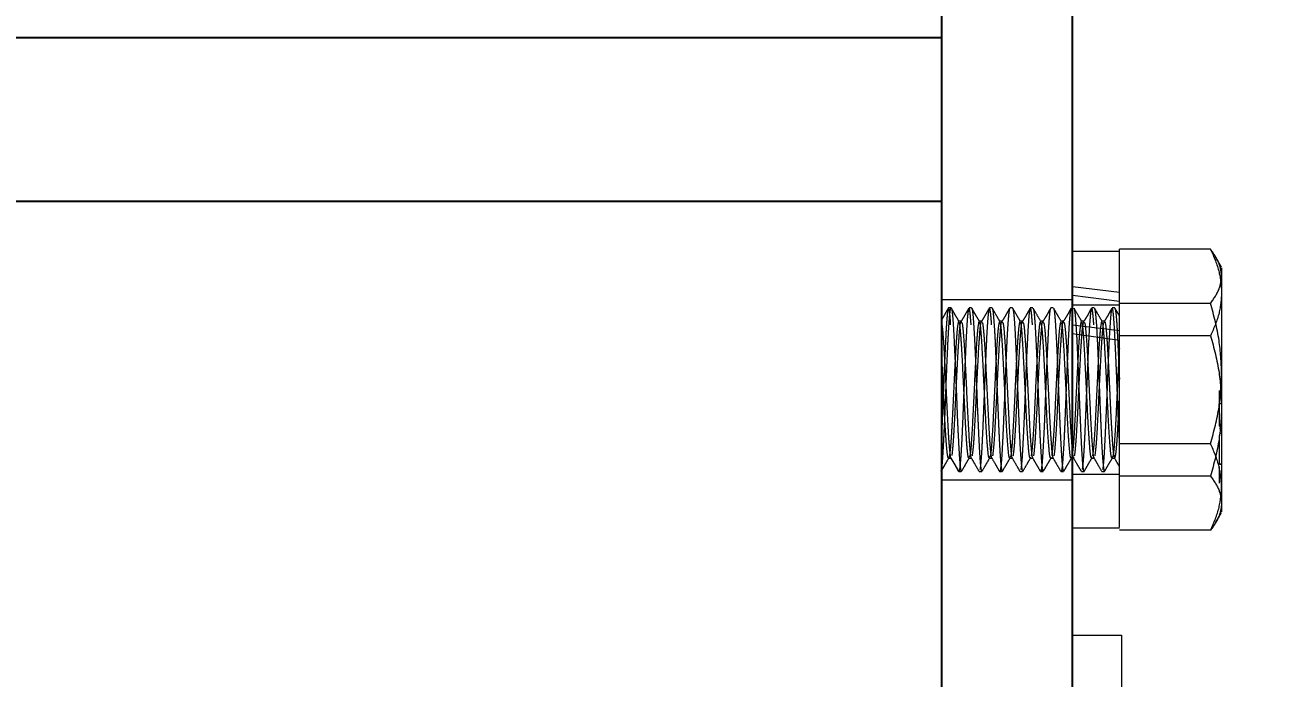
# Model space of a CAD drawing. Header units: millimetres. Extents: x 861 to 27901, y 673 to 17923.
# Drawn here: x 11602.8 to 11723.8, y 5596.5 to 5659.8 of the extents above; entities that cross this region are included whole.
import ezdxf

# ---------------------------------------------------------------- set-up
doc = ezdxf.new("R2010")
doc.units = ezdxf.units.MM
doc.header["$LTSCALE"] = 33.3
doc.linetypes.add('HIDDEN', pattern=[1.905, 1.27, -0.635])
doc.layers.add('CAPA_1', color=7, linetype='Continuous')
doc.styles.add('SLDTEXTSTYLE0', font='TXT', dxfattribs={"width": 0.75})
doc.dimstyles.new('SLDDIMSTYLE0', dxfattribs={"dimtxt": 66.6, "dimasz": 66.6, "dimexe": 0, "dimexo": 0.0625, "dimgap": 16.65, "dimtad": 2, "dimdec": 0, "dimlfac": 1.261261, "dimrnd": 1e-09, "dimzin": 12, "dimdsep": 46, "dimtxsty": 'SLDTEXTSTYLE0', "dimsah": 1, "dimcen": 0.09, "dimadec": 0, "dimazin": 3, "dimtfac": 1, "dimtdec": 0, "dimtofl": 0, "dimtmove": 0, "dimatfit": 3, "dimfxl": 1, "dimfrac": 2, "dimtolj": 1, "dimtzin": 12, "dimarcsym": 0})

# ---------------------------------------------------------------- blocks, each defined once
blk = doc.blocks.new('_D_12')
at = {"layer": 'CAPA_1', "transparency": 16777216}
for p, q in [((10897.43, 5841.2), (14430.99, 5841.2)), ((14397.69, 5841.2), (14397.69, 5357.98)), ((14240.18, 5357.98), (14430.99, 5357.98))]:
    blk.add_line(p, q, dxfattribs=at)
for points in [[(14397.69, 5841.2), (14387.44, 5774.6), (14407.94, 5774.6)], [(14397.69, 5357.98), (14407.94, 5424.58), (14387.44, 5424.58)]]:
    blk.add_solid(points, dxfattribs=at)
at = {"layer": 'CAPA_1', "transparency": 16777216, "insert": (14311.84, 5525.78), "char_height": 66.6, "attachment_point": 1, "rotation": 90, "style": 'SLDTEXTSTYLE0'}
blk.add_mtext('609', dxfattribs=at)
blk = doc.blocks.new('_D_13')
at = {"layer": 'CAPA_1', "transparency": 16777216}
for p, q in [((9823.17, 6912.25), (14695.32, 6912.25)), ((14662.02, 6912.25), (14662.02, 5357.98)), ((14240.18, 5357.98), (14695.32, 5357.98))]:
    blk.add_line(p, q, dxfattribs=at)
for points in [[(14662.02, 6912.25), (14651.77, 6845.65), (14672.27, 6845.65)], [(14662.02, 5357.98), (14672.27, 5424.58), (14651.77, 5424.58)]]:
    blk.add_solid(points, dxfattribs=at)
at = {"layer": 'CAPA_1', "transparency": 16777216, "insert": (14576.17, 6036.69), "char_height": 66.6, "attachment_point": 1, "rotation": 90, "style": 'SLDTEXTSTYLE0'}
blk.add_mtext('1960', dxfattribs=at)

msp = doc.modelspace()

# ---------------------------------------------------------------- linework, layer by layer
at = {"color": 7, "linetype": 'Continuous', "lineweight": 25}
for p, q in [((11691.67, 5817.09), (11691.67, 5396.87)), ((11704.35, 5396.87), (11704.35, 5817.09)), ((11691.67, 5658.52), (11350.74, 5658.52)), ((11691.67, 5642.66), (10478.6, 5642.66))]:
    msp.add_line(p, q, dxfattribs=at)
at = {"color": 1, "linetype": 'HIDDEN', "lineweight": 18}
for p, q in [((11708.91, 5637.82), (11704.35, 5637.82)), ((11708.91, 5637.81), (11704.35, 5637.81)), ((11708.91, 5637.6), (11708.91, 5638.04)), ((11717.75, 5638.04), (11708.91, 5638.04)), ((11718.82, 5636.32), (11718.24, 5637.32)), ((11718.82, 5636.32), (11718.24, 5637.32)), ((11708.91, 5633.84), (11704.35, 5634.39)), ((11704.35, 5633.6), (11708.91, 5633)), ((11704.35, 5633.15), (11691.67, 5633.15)), ((11692.33, 5632.35), (11692.32, 5632.34)), ((11692.33, 5632.34), (11692.32, 5632.33)), ((11692.59, 5632.36), (11692.35, 5632.36)), ((11692.59, 5632.35), (11692.35, 5632.35)), ((11692.59, 5632.35), (11692.6, 5632.36)), ((11692.59, 5632.34), (11692.6, 5632.35)), ((11694.58, 5632.36), (11694.33, 5632.36)), ((11694.58, 5632.35), (11694.33, 5632.35)), ((11696.56, 5632.36), (11696.31, 5632.36)), ((11696.56, 5632.35), (11696.31, 5632.35)), ((11698.54, 5632.36), (11698.29, 5632.36)), ((11698.54, 5632.35), (11698.29, 5632.35)), ((11698.31, 5632.33), (11698.29, 5632.32)), ((11700.52, 5632.36), (11700.27, 5632.36)), ((11700.52, 5632.35), (11700.27, 5632.35)), ((11702.5, 5632.36), (11702.26, 5632.36)), ((11702.5, 5632.35), (11702.26, 5632.35)), ((11702.28, 5632.33), (11702.26, 5632.32)), ((11708.91, 5632.62), (11704.35, 5632.62)), ((11708.91, 5632.61), (11704.35, 5632.61)), ((11706.47, 5632.36), (11706.22, 5632.36)), ((11706.47, 5632.35), (11706.22, 5632.35)), ((11708.45, 5632.36), (11708.2, 5632.36)), ((11708.45, 5632.35), (11708.2, 5632.35)), ((11708.91, 5632.8), (11717.75, 5632.8)), ((11693.58, 5631.07), (11693.34, 5631.07)), ((11693.58, 5631.06), (11693.34, 5631.06)), ((11695.57, 5631.07), (11695.32, 5631.07)), ((11695.57, 5631.06), (11695.32, 5631.06)), ((11697.55, 5631.07), (11697.3, 5631.07)), ((11697.55, 5631.06), (11697.3, 5631.06)), ((11699.53, 5631.07), (11699.28, 5631.07)), ((11699.53, 5631.06), (11699.28, 5631.06)), ((11701.51, 5631.07), (11701.27, 5631.07)), ((11701.51, 5631.06), (11701.27, 5631.06)), ((11703.5, 5631.07), (11703.25, 5631.07)), ((11703.5, 5631.06), (11703.25, 5631.06)), ((11708.91, 5630.12), (11704.35, 5630.67)), ((11704.35, 5629.87), (11708.91, 5629.24)), ((11705.48, 5631.07), (11705.23, 5631.07)), ((11705.48, 5631.06), (11705.23, 5631.06)), ((11707.46, 5631.07), (11707.21, 5631.07)), ((11707.46, 5631.06), (11707.21, 5631.06)), ((11707.43, 5630.95), (11707.46, 5630.99)), ((11707.43, 5630.95), (11707.46, 5630.99)), ((11707.43, 5630.94), (11707.46, 5630.98)), ((11707.43, 5630.94), (11707.46, 5630.98)), ((11707.43, 5630.94), (11707.46, 5630.98)), ((11707.43, 5630.94), (11707.46, 5630.98)), ((11708.91, 5628.95), (11708.91, 5630.1)), ((11717.75, 5629.66), (11708.91, 5629.66)), ((11718.62, 5623.4), (11718.62, 5623.34)), ((11718.82, 5623.07), (11718.62, 5623.07)), ((11718.82, 5623.07), (11718.62, 5623.07)), ((11718.62, 5620.89), (11718.82, 5620.89)), ((11718.62, 5620.88), (11718.82, 5620.88)), ((11718.82, 5620.69), (11718.62, 5620.69)), ((11718.82, 5620.68), (11718.62, 5620.68)), ((11717.75, 5619.19), (11708.91, 5619.19)), ((11718.82, 5620.18), (11718.62, 5620.18)), ((11692.35, 5617.79), (11692.59, 5617.79)), ((11692.35, 5617.78), (11692.59, 5617.78)), ((11694.33, 5617.79), (11694.58, 5617.79)), ((11694.33, 5617.78), (11694.58, 5617.78)), ((11696.31, 5617.79), (11696.56, 5617.79)), ((11696.31, 5617.78), (11696.56, 5617.78)), ((11698.29, 5617.79), (11698.54, 5617.79)), ((11698.29, 5617.78), (11698.54, 5617.78)), ((11700.27, 5617.79), (11700.52, 5617.79)), ((11700.27, 5617.78), (11700.52, 5617.78)), ((11702.26, 5617.79), (11702.5, 5617.79)), ((11702.26, 5617.78), (11702.5, 5617.78)), ((11702.48, 5617.81), (11702.48, 5617.81)), ((11704.46, 5617.81), (11704.46, 5617.81)), ((11706.22, 5617.79), (11706.47, 5617.79)), ((11706.22, 5617.78), (11706.47, 5617.78)), ((11708.2, 5617.79), (11708.45, 5617.79)), ((11708.2, 5617.78), (11708.45, 5617.78)), ((11708.91, 5615.77), (11708.91, 5616.76)), ((11718.62, 5617.23), (11718.82, 5617.23)), ((11718.62, 5617.22), (11718.82, 5617.22)), ((11718.62, 5615.36), (11718.62, 5616.95)), ((11691.67, 5615.7), (11704.35, 5615.7)), ((11693.34, 5616.5), (11693.58, 5616.5)), ((11693.34, 5616.5), (11693.58, 5616.5)), ((11695.32, 5616.5), (11695.57, 5616.5)), ((11695.32, 5616.5), (11695.57, 5616.5)), ((11697.3, 5616.5), (11697.55, 5616.5)), ((11697.3, 5616.5), (11697.55, 5616.5)), ((11699.28, 5616.5), (11699.53, 5616.5)), ((11699.28, 5616.5), (11699.53, 5616.5)), ((11701.27, 5616.5), (11701.51, 5616.5)), ((11701.27, 5616.5), (11701.51, 5616.5)), ((11703.25, 5616.5), (11703.5, 5616.5)), ((11703.25, 5616.5), (11703.5, 5616.5)), ((11704.35, 5616.24), (11708.91, 5616.24)), ((11704.35, 5616.23), (11708.91, 5616.23)), ((11705.23, 5616.5), (11705.48, 5616.5)), ((11705.23, 5616.5), (11705.48, 5616.5)), ((11707.21, 5616.5), (11707.46, 5616.5)), ((11707.21, 5616.5), (11707.46, 5616.5)), ((11717.75, 5616.05), (11708.91, 5616.05)), ((11718.24, 5611.54), (11718.82, 5612.54)), ((11718.24, 5611.53), (11718.82, 5612.53)), ((11704.35, 5611.04), (11708.91, 5611.04)), ((11704.35, 5611.04), (11708.91, 5611.04)), ((11717.75, 5610.81), (11708.91, 5610.81)), ((11704.35, 5600.64), (11709.11, 5600.64)), ((11709.11, 5600.64), (11709.11, 5457.92))]:
    msp.add_line(p, q, dxfattribs=at)
at = {"color": 1, "linetype": 'HIDDEN', "lineweight": 18, "flags": 128}
for points in [[(11692.57, 5617.8), (11692.94, 5617.15), (11693.32, 5616.51)], [(11692.57, 5617.8), (11692.94, 5617.16), (11693.32, 5616.52)]]:
    msp.add_lwpolyline(points, dxfattribs=at)
at = {"color": 1, "linetype": 'HIDDEN', "lineweight": 18}
for points in [[(11708.91, 5630.1), (11708.91, 5631.03), (11708.91, 5632.9), (11708.91, 5635.12), (11708.91, 5636.81), (11708.91, 5637.34), (11708.91, 5637.6)], [(11718.82, 5633.85), (11718.82, 5633.15), (11718.82, 5631.76), (11718.82, 5629), (11718.82, 5625.97), (11718.82, 5623.89), (11718.82, 5622.85)], [(11694.29, 5632.29), (11694.27, 5632.19), (11694.23, 5632), (11694.16, 5631.34), (11694.1, 5630.43), (11694.04, 5629.29), (11693.98, 5627.96), (11693.92, 5626.5), (11693.85, 5624.96), (11693.79, 5623.39), (11693.73, 5621.87), (11693.67, 5620.44), (11693.61, 5619.17), (11693.54, 5618.1), (11693.48, 5617.28), (11693.42, 5616.71), (11693.38, 5616.58), (11693.36, 5616.51)], [(11693.3, 5631.01), (11693.25, 5630.81), (11693.17, 5630.4), (11693.09, 5629.12), (11693.05, 5628.47)], [(11695.28, 5631.01), (11695.24, 5630.81), (11695.15, 5630.4), (11695.07, 5629.12), (11695.03, 5628.47)], [(11697.26, 5631.01), (11697.22, 5630.81), (11697.14, 5630.4), (11697.05, 5629.12), (11697.01, 5628.47)], [(11699.24, 5631.01), (11699.2, 5630.81), (11699.12, 5630.4), (11699.04, 5629.12), (11698.99, 5628.47)], [(11701.22, 5631.01), (11701.18, 5630.81), (11701.1, 5630.4), (11701.02, 5629.12), (11700.98, 5628.47)], [(11703.21, 5631.01), (11703.17, 5630.81), (11703.08, 5630.4), (11703, 5629.12), (11702.96, 5628.47)], [(11705.19, 5631.01), (11705.15, 5630.81), (11705.07, 5630.4), (11704.98, 5629.12), (11704.94, 5628.47)], [(11705.19, 5628.47), (11705.23, 5629.12), (11705.31, 5630.4), (11705.4, 5630.81), (11705.44, 5631.01)], [(11707.17, 5631.01), (11707.13, 5630.81), (11707.05, 5630.4), (11706.96, 5629.12), (11706.92, 5628.47)], [(11708.91, 5619.59), (11708.88, 5620.02), (11708.84, 5620.88), (11708.78, 5622.35), (11708.72, 5623.89), (11708.66, 5625.45), (11708.6, 5626.98), (11708.53, 5628.4), (11708.47, 5629.69), (11708.43, 5630.37), (11708.41, 5630.71)], [(11708.91, 5616.76), (11708.91, 5617.68), (11708.91, 5619.51), (11708.91, 5622.64), (11708.91, 5625.87), (11708.91, 5627.92), (11708.91, 5628.95)], [(11693.05, 5628.47), (11693.02, 5627.97), (11692.96, 5626.95), (11692.88, 5625.15), (11692.79, 5623.33), (11692.7, 5621.58), (11692.62, 5620.04), (11692.53, 5618.83), (11692.44, 5618.01), (11692.39, 5617.86), (11692.36, 5617.79)], [(11694.66, 5618.01), (11694.7, 5618.33), (11694.78, 5618.98), (11694.91, 5621.04), (11695.03, 5623.53), (11695.15, 5626.23), (11695.24, 5627.73), (11695.28, 5628.47)], [(11696.64, 5618.01), (11696.68, 5618.33), (11696.76, 5618.98), (11696.89, 5621.04), (11697.01, 5623.53), (11697.14, 5626.23), (11697.22, 5627.73), (11697.26, 5628.47)], [(11698.62, 5618.01), (11698.66, 5618.33), (11698.75, 5618.98), (11698.87, 5621.04), (11698.99, 5623.53), (11699.12, 5626.23), (11699.2, 5627.73), (11699.24, 5628.47)], [(11700.98, 5628.47), (11700.94, 5627.73), (11700.85, 5626.23), (11700.73, 5623.53), (11700.61, 5621.04), (11700.48, 5618.98), (11700.4, 5618.33), (11700.36, 5618.01)], [(11700.61, 5618.01), (11700.65, 5618.33), (11700.73, 5618.98), (11700.85, 5621.04), (11700.98, 5623.53), (11701.1, 5626.23), (11701.18, 5627.73), (11701.22, 5628.47)], [(11702.96, 5628.47), (11702.92, 5627.73), (11702.84, 5626.23), (11702.71, 5623.53), (11702.59, 5621.04), (11702.46, 5618.98), (11702.38, 5618.33), (11702.34, 5618.01)], [(11702.59, 5618.01), (11702.63, 5618.33), (11702.71, 5618.98), (11702.84, 5621.04), (11702.96, 5623.53), (11703.08, 5626.23), (11703.17, 5627.73), (11703.21, 5628.47)], [(11704.94, 5628.47), (11704.9, 5627.73), (11704.82, 5626.23), (11704.69, 5623.53), (11704.57, 5621.04), (11704.45, 5618.98), (11704.36, 5618.33), (11704.32, 5618.01)], [(11704.57, 5618.01), (11704.61, 5618.33), (11704.69, 5618.98), (11704.82, 5621.04), (11704.94, 5623.53), (11705.07, 5626.23), (11705.15, 5627.73), (11705.19, 5628.47)], [(11706.92, 5628.47), (11706.88, 5627.73), (11706.8, 5626.23), (11706.68, 5623.53), (11706.55, 5621.04), (11706.43, 5618.98), (11706.35, 5618.33), (11706.3, 5618.01)], [(11706.55, 5618.01), (11706.59, 5618.33), (11706.68, 5618.98), (11706.8, 5621.04), (11706.92, 5623.53), (11707.05, 5626.23), (11707.13, 5627.73), (11707.17, 5628.47)], [(11718.82, 5622.85), (11718.82, 5621.83), (11718.82, 5619.8), (11718.82, 5617.1), (11718.82, 5614.83), (11718.82, 5613.9), (11718.82, 5613.43)]]:
    msp.add_open_spline(points, degree=3, dxfattribs=at)
for points, knots in [([(11717.75, 5638.04), (11718.07, 5637.3), (11718.67, 5635.93), (11718.77, 5634.51), (11718.82, 5633.85)], [0, 0, 0, 0, 0.532771, 1, 1, 1, 1]), ([(11718.82, 5635.42), (11718.77, 5635.83), (11718.67, 5636.72), (11718.07, 5637.58), (11717.75, 5638.04)], [0, 0, 0, 0, 0.467229, 1, 1, 1, 1]), ([(11718.82, 5636.21), (11718.82, 5636.23), (11718.82, 5636.29), (11718.82, 5635.54), (11718.82, 5634.41), (11718.82, 5633.85)], [0, 0, 0, 0, 0.20187, 0.600935, 1, 1, 1, 1]), ([(11717.75, 5632.8), (11718.07, 5633.26), (11718.67, 5634.12), (11718.77, 5635), (11718.82, 5635.42)], [0, 0, 0, 0, 0.532771, 1, 1, 1, 1]), ([(11718.82, 5633.85), (11718.77, 5633.18), (11718.67, 5631.77), (11718.07, 5630.39), (11717.75, 5629.66)], [0, 0, 0, 0, 0.467229, 1, 1, 1, 1]), ([(11692.32, 5632.33), (11692.26, 5632.22), (11692.14, 5632.02), (11691.94, 5631.66), (11691.77, 5631.38), (11691.69, 5631.23), (11691.65, 5631.18)], [0, 0, 0, 0, 0.298894, 0.566983, 0.83874, 1, 1, 1, 1]), ([(11691.67, 5616.67), (11691.69, 5616.83), (11691.74, 5617.15), (11691.81, 5618.1), (11691.86, 5619.04), (11691.9, 5619.81), (11691.92, 5620.28), (11691.94, 5620.65), (11691.96, 5621.02), (11691.98, 5621.41), (11692, 5621.96), (11692.04, 5622.91), (11692.08, 5623.96), (11692.12, 5625.09), (11692.17, 5626.26), (11692.22, 5627.43), (11692.27, 5628.53), (11692.3, 5629.25), (11692.34, 5629.93), (11692.39, 5630.76), (11692.45, 5631.58), (11692.5, 5632.06), (11692.54, 5632.26), (11692.56, 5632.31), (11692.57, 5632.33)], [0, 0, 0, 0, 0.0786211, 0.1572441, 0.235645, 0.2577852, 0.2857775, 0.3102401, 0.3143011, 0.3404969, 0.3666924, 0.3928875, 0.471325, 0.505163, 0.5426263, 0.6282639, 0.6660148, 0.7068475, 0.7438177, 0.7853724, 0.8668597, 0.9422688, 0.9701863, 1, 1, 1, 1]), ([(11692.31, 5632.29), (11692.29, 5632.25), (11692.27, 5632.13), (11692.23, 5631.84), (11692.2, 5631.49), (11692.17, 5631.16), (11692.14, 5630.78), (11692.12, 5630.45), (11692.1, 5630.13), (11692.08, 5629.77), (11692.06, 5629.24), (11692.03, 5628.68), (11692, 5628.09), (11691.97, 5627.37), (11691.94, 5626.7), (11691.91, 5626.02), (11691.89, 5625.35), (11691.85, 5624.5), (11691.81, 5623.49), (11691.77, 5622.34), (11691.72, 5621.26), (11691.69, 5620.51), (11691.67, 5620.19), (11691.67, 5620.11)], [0, 0, 0, 0, 0.057684, 0.134409, 0.172758, 0.210388, 0.261966, 0.298046, 0.307519, 0.350799, 0.394079, 0.437359, 0.476856, 0.522509, 0.584509, 0.61035, 0.653616, 0.711291, 0.768968, 0.843157, 0.928987, 0.982413, 1, 1, 1, 1]), ([(11692.55, 5630.71), (11692.52, 5631.21), (11692.45, 5632.17), (11692.38, 5632.26), (11692.35, 5632.3)], [0, 0, 0, 0, 0.533404, 1, 1, 1, 1]), ([(11693.37, 5631.03), (11693.31, 5631.13), (11693.2, 5631.33), (11693, 5631.66), (11692.8, 5632.02), (11692.68, 5632.23), (11692.61, 5632.34)], [0, 0, 0, 0, 0.265138, 0.501873, 0.735517, 1, 1, 1, 1]), ([(11692.61, 5632.33), (11692.62, 5632.31), (11692.64, 5632.29), (11692.65, 5632.22), (11692.66, 5632.16), (11692.68, 5632.08), (11692.69, 5631.96), (11692.71, 5631.8), (11692.75, 5631.46), (11692.78, 5631.04), (11692.8, 5630.71)], [0, 0, 0, 0, 0.129395, 0.227309, 0.240145, 0.335217, 0.43029, 0.525364, 0.620439, 1, 1, 1, 1]), ([(11694.31, 5632.34), (11694.24, 5632.23), (11694.16, 5632.07), (11694.02, 5631.83), (11693.89, 5631.6), (11693.72, 5631.31), (11693.61, 5631.13), (11693.55, 5631.03)], [0, 0, 0, 0, 0.27143, 0.387923, 0.499278, 0.72942, 1, 1, 1, 1]), ([(11694.54, 5630.71), (11694.51, 5631), (11694.47, 5631.59), (11694.41, 5632.11), (11694.36, 5632.36), (11694.34, 5632.33), (11694.33, 5632.32)], [0, 0, 0, 0, 0.299321, 0.598643, 0.897964, 1, 1, 1, 1]), ([(11694.6, 5632.33), (11694.6, 5632.33), (11694.62, 5632.35), (11694.66, 5632.1), (11694.72, 5631.59), (11694.76, 5631), (11694.78, 5630.71)], [0, 0, 0, 0, 0.00062, 0.333746, 0.666873, 1, 1, 1, 1]), ([(11695.35, 5631.03), (11695.29, 5631.14), (11695.17, 5631.34), (11694.98, 5631.67), (11694.78, 5632.01), (11694.66, 5632.22), (11694.6, 5632.33)], [0, 0, 0, 0, 0.258652, 0.502278, 0.743652, 1, 1, 1, 1]), ([(11696.27, 5632.29), (11696.25, 5632.19), (11696.21, 5632), (11696.15, 5631.34), (11696.08, 5630.43), (11696.02, 5629.29), (11695.96, 5627.96), (11695.9, 5626.5), (11695.84, 5624.96), (11695.77, 5623.39), (11695.71, 5621.87), (11695.65, 5620.44), (11695.59, 5619.17), (11695.53, 5618.1), (11695.46, 5617.29), (11695.42, 5616.82), (11695.39, 5616.72), (11695.39, 5616.7)], [0, 0, 0, 0, 0.070163, 0.140326, 0.210489, 0.280652, 0.350815, 0.420978, 0.491141, 0.561303, 0.631466, 0.701629, 0.771792, 0.841955, 0.912118, 0.982281, 1, 1, 1, 1]), ([(11696.29, 5632.34), (11696.26, 5632.28), (11696.2, 5632.18), (11696.1, 5632), (11696, 5631.83), (11695.9, 5631.65), (11695.8, 5631.49), (11695.67, 5631.27), (11695.59, 5631.13), (11695.54, 5631.03)], [0, 0, 0, 0, 0.15305, 0.282917, 0.396352, 0.501838, 0.608459, 0.723957, 1, 1, 1, 1]), ([(11696.52, 5630.71), (11696.5, 5631), (11696.46, 5631.59), (11696.39, 5632.11), (11696.34, 5632.36), (11696.32, 5632.33), (11696.31, 5632.32)], [0, 0, 0, 0, 0.299321, 0.598643, 0.897964, 1, 1, 1, 1]), ([(11696.58, 5632.33), (11696.6, 5632.27), (11696.64, 5632.14), (11696.7, 5631.58), (11696.74, 5631), (11696.76, 5630.71)], [0, 0, 0, 0, 0.332447, 0.666223, 1, 1, 1, 1]), ([(11697.33, 5631.03), (11697.21, 5631.24), (11696.96, 5631.67), (11696.71, 5632.11), (11696.58, 5632.33)], [0, 0, 0, 0, 0.50289, 1, 1, 1, 1]), ([(11698.27, 5632.3), (11698.27, 5632.3), (11698.24, 5632.29), (11698.19, 5631.97), (11698.13, 5631.34), (11698.07, 5630.43), (11698, 5629.29), (11697.94, 5627.96), (11697.88, 5626.5), (11697.82, 5624.96), (11697.76, 5623.39), (11697.69, 5621.87), (11697.63, 5620.44), (11697.57, 5619.17), (11697.51, 5618.1), (11697.45, 5617.27), (11697.38, 5616.73), (11697.34, 5616.48), (11697.31, 5616.52), (11697.3, 5616.53)], [0, 0, 0, 0, 0.0217147, 0.0854845, 0.1492543, 0.2130241, 0.2767939, 0.3405636, 0.4043334, 0.4681032, 0.531873, 0.5956428, 0.6594126, 0.7231823, 0.7869521, 0.8507219, 0.9144917, 0.9782615, 1, 1, 1, 1]), ([(11698.27, 5632.33), (11698.24, 5632.28), (11698.18, 5632.18), (11698.08, 5632), (11697.98, 5631.82), (11697.88, 5631.65), (11697.79, 5631.48), (11697.65, 5631.26), (11697.57, 5631.13), (11697.52, 5631.04)], [0, 0, 0, 0, 0.161786, 0.294511, 0.405655, 0.505625, 0.60653, 0.718765, 1, 1, 1, 1]), ([(11698.56, 5632.33), (11698.58, 5632.27), (11698.62, 5632.14), (11698.69, 5631.58), (11698.73, 5631), (11698.75, 5630.71)], [0, 0, 0, 0, 0.330679, 0.66534, 1, 1, 1, 1]), ([(11699.32, 5631.03), (11699.19, 5631.25), (11698.94, 5631.68), (11698.69, 5632.12), (11698.56, 5632.33)], [0, 0, 0, 0, 0.499423, 1, 1, 1, 1]), ([(11700.23, 5632.29), (11700.21, 5632.19), (11700.17, 5632), (11700.11, 5631.34), (11700.05, 5630.43), (11699.99, 5629.29), (11699.92, 5627.96), (11699.86, 5626.5), (11699.8, 5624.96), (11699.74, 5623.39), (11699.68, 5621.87), (11699.61, 5620.44), (11699.55, 5619.17), (11699.49, 5618.1), (11699.43, 5617.29), (11699.38, 5616.82), (11699.36, 5616.73), (11699.35, 5616.71)], [0, 0, 0, 0, 0.070235, 0.140469, 0.210704, 0.280939, 0.351174, 0.421408, 0.491643, 0.561878, 0.632112, 0.702347, 0.772582, 0.842816, 0.913051, 0.983286, 1, 1, 1, 1]), ([(11700.25, 5632.33), (11700.22, 5632.28), (11700.17, 5632.18), (11700.07, 5632), (11699.98, 5631.84), (11699.91, 5631.73), (11699.85, 5631.61), (11699.77, 5631.47), (11699.63, 5631.25), (11699.56, 5631.13), (11699.5, 5631.04)], [0, 0, 0, 0, 0.170212, 0.30613, 0.415526, 0.464052, 0.510756, 0.60596, 0.714801, 1, 1, 1, 1]), ([(11700.48, 5630.71), (11700.46, 5631), (11700.42, 5631.59), (11700.36, 5632.11), (11700.31, 5632.36), (11700.28, 5632.33), (11700.27, 5632.32)], [0, 0, 0, 0, 0.299321, 0.598643, 0.897964, 1, 1, 1, 1]), ([(11700.54, 5632.33), (11700.56, 5632.27), (11700.61, 5632.14), (11700.67, 5631.58), (11700.71, 5631), (11700.73, 5630.71)], [0, 0, 0, 0, 0.329174, 0.664587, 1, 1, 1, 1]), ([(11701.3, 5631.03), (11701.17, 5631.25), (11700.92, 5631.68), (11700.67, 5632.12), (11700.54, 5632.33)], [0, 0, 0, 0, 0.499475, 1, 1, 1, 1]), ([(11702.24, 5632.3), (11702.23, 5632.3), (11702.2, 5632.29), (11702.15, 5631.97), (11702.09, 5631.34), (11702.03, 5630.43), (11701.97, 5629.29), (11701.91, 5627.96), (11701.84, 5626.5), (11701.78, 5624.96), (11701.72, 5623.39), (11701.66, 5621.87), (11701.6, 5620.44), (11701.53, 5619.17), (11701.47, 5618.1), (11701.41, 5617.27), (11701.35, 5616.73), (11701.3, 5616.48), (11701.27, 5616.52), (11701.27, 5616.53)], [0, 0, 0, 0, 0.02163, 0.085405, 0.149181, 0.212956, 0.276731, 0.340507, 0.404282, 0.468057, 0.531832, 0.595608, 0.659383, 0.723158, 0.786934, 0.850709, 0.914484, 0.97826, 1, 1, 1, 1]), ([(11702.23, 5632.33), (11702.2, 5632.28), (11702.15, 5632.18), (11702.05, 5632), (11701.97, 5631.84), (11701.9, 5631.72), (11701.85, 5631.63), (11701.8, 5631.55), (11701.74, 5631.45), (11701.61, 5631.24), (11701.54, 5631.13), (11701.49, 5631.04)], [0, 0, 0, 0, 0.178159, 0.317484, 0.425723, 0.47222, 0.516288, 0.560302, 0.6065, 0.711944, 1, 1, 1, 1]), ([(11702.53, 5632.33), (11702.55, 5632.26), (11702.59, 5632.14), (11702.65, 5631.58), (11702.69, 5631), (11702.71, 5630.71)], [0, 0, 0, 0, 0.32789, 0.663945, 1, 1, 1, 1]), ([(11703.28, 5631.03), (11703.15, 5631.25), (11702.9, 5631.68), (11702.65, 5632.12), (11702.53, 5632.33)], [0, 0, 0, 0, 0.499535, 1, 1, 1, 1]), ([(11704.2, 5632.29), (11704.18, 5632.19), (11704.14, 5632), (11704.07, 5631.34), (11704.01, 5630.43), (11703.95, 5629.29), (11703.89, 5627.96), (11703.83, 5626.5), (11703.76, 5624.96), (11703.7, 5623.39), (11703.64, 5621.87), (11703.58, 5620.44), (11703.52, 5619.17), (11703.45, 5618.1), (11703.39, 5617.27), (11703.33, 5616.73), (11703.28, 5616.48), (11703.25, 5616.52), (11703.25, 5616.53)], [0, 0, 0, 0, 0.0651853, 0.1303705, 0.1955558, 0.2607411, 0.3259263, 0.3911116, 0.4562968, 0.5214821, 0.5866674, 0.6518526, 0.7170379, 0.7822232, 0.8474084, 0.9125937, 0.9777789, 1, 1, 1, 1]), ([(11704.22, 5632.33), (11704.16, 5632.23), (11704.09, 5632.1), (11703.95, 5631.83), (11703.88, 5631.71), (11703.83, 5631.63), (11703.78, 5631.54), (11703.72, 5631.44), (11703.59, 5631.24), (11703.52, 5631.13), (11703.47, 5631.04)], [0, 0, 0, 0, 0.327197, 0.434878, 0.47967, 0.521386, 0.562822, 0.606654, 0.709084, 1, 1, 1, 1]), ([(11704.51, 5632.33), (11704.53, 5632.26), (11704.57, 5632.13), (11704.63, 5631.58), (11704.67, 5631), (11704.69, 5630.71)], [0, 0, 0, 0, 0.326965, 0.663483, 1, 1, 1, 1]), ([(11705.26, 5631.03), (11705.14, 5631.25), (11704.89, 5631.68), (11704.63, 5632.11), (11704.51, 5632.33)], [0, 0, 0, 0, 0.499598, 1, 1, 1, 1]), ([(11706.18, 5632.29), (11706.16, 5632.19), (11706.12, 5632), (11706.06, 5631.34), (11705.99, 5630.43), (11705.93, 5629.29), (11705.87, 5627.96), (11705.81, 5626.5), (11705.75, 5624.96), (11705.68, 5623.39), (11705.62, 5621.87), (11705.56, 5620.44), (11705.5, 5619.17), (11705.44, 5618.1), (11705.37, 5617.29), (11705.33, 5616.82), (11705.3, 5616.73), (11705.3, 5616.71)], [0, 0, 0, 0, 0.070311, 0.140621, 0.210932, 0.281242, 0.351553, 0.421863, 0.492174, 0.562484, 0.632795, 0.703105, 0.773416, 0.843726, 0.914037, 0.984347, 1, 1, 1, 1]), ([(11706.2, 5632.33), (11706.13, 5632.2), (11706.03, 5632.03), (11705.87, 5631.73), (11705.8, 5631.6), (11705.75, 5631.52), (11705.7, 5631.44), (11705.64, 5631.34), (11705.53, 5631.17), (11705.48, 5631.1), (11705.45, 5631.04)], [0, 0, 0, 0, 0.347649, 0.463254, 0.510689, 0.553695, 0.594792, 0.636664, 0.731377, 1, 1, 1, 1]), ([(11706.43, 5630.71), (11706.41, 5631), (11706.37, 5631.59), (11706.3, 5632.11), (11706.26, 5632.36), (11706.23, 5632.33), (11706.22, 5632.32)], [0, 0, 0, 0, 0.299321, 0.598643, 0.897964, 1, 1, 1, 1]), ([(11706.49, 5632.33), (11706.51, 5632.26), (11706.55, 5632.13), (11706.61, 5631.58), (11706.66, 5631), (11706.68, 5630.71)], [0, 0, 0, 0, 0.3265959, 0.6632979, 1, 1, 1, 1]), ([(11707.24, 5631.03), (11707.12, 5631.25), (11706.87, 5631.68), (11706.62, 5632.11), (11706.49, 5632.33)], [0, 0, 0, 0, 0.499657, 1, 1, 1, 1]), ([(11708.16, 5632.29), (11708.14, 5632.19), (11708.1, 5632), (11708.04, 5631.34), (11707.98, 5630.43), (11707.91, 5629.29), (11707.85, 5627.96), (11707.79, 5626.5), (11707.73, 5624.96), (11707.67, 5623.39), (11707.6, 5621.87), (11707.54, 5620.44), (11707.48, 5619.17), (11707.42, 5618.1), (11707.36, 5617.29), (11707.31, 5616.82), (11707.29, 5616.73), (11707.28, 5616.71)], [0, 0, 0, 0, 0.070315, 0.140631, 0.210946, 0.281261, 0.351576, 0.421892, 0.492207, 0.562522, 0.632837, 0.703153, 0.773468, 0.843783, 0.914098, 0.984414, 1, 1, 1, 1]), ([(11708.18, 5632.33), (11708.11, 5632.2), (11708.01, 5632.03), (11707.86, 5631.75), (11707.79, 5631.62), (11707.74, 5631.54), (11707.69, 5631.46), (11707.63, 5631.36), (11707.52, 5631.18), (11707.47, 5631.1), (11707.44, 5631.05)], [0, 0, 0, 0, 0.337614, 0.453967, 0.503086, 0.548417, 0.592129, 0.636475, 0.73445, 1, 1, 1, 1]), ([(11708.41, 5630.71), (11708.39, 5631), (11708.35, 5631.59), (11708.29, 5632.11), (11708.24, 5632.36), (11708.21, 5632.33), (11708.2, 5632.32)], [0, 0, 0, 0, 0.299321, 0.598643, 0.897964, 1, 1, 1, 1]), ([(11708.47, 5632.33), (11708.49, 5632.26), (11708.53, 5632.13), (11708.6, 5631.58), (11708.64, 5631), (11708.66, 5630.71)], [0, 0, 0, 0, 0.3267153, 0.6633577, 1, 1, 1, 1]), ([(11708.93, 5631.54), (11708.91, 5631.59), (11708.75, 5631.85), (11708.6, 5632.12), (11708.47, 5632.33)], [0, 0, 0, 0, 0.183942, 1, 1, 1, 1]), ([(11718.82, 5625.99), (11718.77, 5627.07), (11718.67, 5629.38), (11718.07, 5631.61), (11717.75, 5632.8)], [0, 0, 0, 0, 0.467229, 1, 1, 1, 1]), ([(11691.67, 5630.92), (11691.7, 5630.71), (11691.77, 5630.28), (11691.87, 5628.85), (11691.97, 5627.03), (11692.08, 5624.91), (11692.18, 5622.76), (11692.28, 5620.77), (11692.38, 5619.14), (11692.48, 5618.13), (11692.55, 5617.69), (11692.59, 5617.8), (11692.59, 5617.81)], [0, 0, 0, 0, 0.110163, 0.219506, 0.332272, 0.437747, 0.54992, 0.65988, 0.768754, 0.879725, 0.989696, 1, 1, 1, 1]), ([(11692.8, 5630.71), (11692.82, 5630.37), (11692.86, 5629.69), (11692.92, 5628.4), (11692.99, 5626.98), (11693.05, 5625.45), (11693.11, 5623.89), (11693.17, 5622.35), (11693.23, 5620.88), (11693.3, 5619.56), (11693.36, 5618.42), (11693.42, 5617.51), (11693.48, 5616.87), (11693.54, 5616.53), (11693.57, 5616.53), (11693.58, 5616.53)], [0, 0, 0, 0, 0.078995, 0.157989, 0.236984, 0.315978, 0.394973, 0.473967, 0.552962, 0.631956, 0.710951, 0.789945, 0.86894, 0.947934, 1, 1, 1, 1]), ([(11693.3, 5628.47), (11693.34, 5629.08), (11693.42, 5630.3), (11693.51, 5631.08), (11693.55, 5631), (11693.56, 5630.99)], [0, 0, 0, 0, 0.4769979, 0.9539958, 1, 1, 1, 1]), ([(11694.33, 5617.9), (11694.31, 5617.86), (11694.26, 5617.74), (11694.16, 5618.56), (11694.04, 5620.26), (11693.92, 5622.65), (11693.79, 5625.3), (11693.67, 5627.83), (11693.54, 5629.79), (11693.44, 5630.88), (11693.39, 5630.9), (11693.37, 5630.91)], [0, 0, 0, 0, 0.04237, 0.171363, 0.300356, 0.42935, 0.558343, 0.687336, 0.816329, 0.945322, 1, 1, 1, 1]), ([(11693.58, 5630.95), (11693.61, 5630.95), (11693.68, 5630.95), (11693.79, 5629.8), (11693.92, 5627.83), (11694.04, 5625.3), (11694.16, 5622.65), (11694.29, 5620.25), (11694.41, 5618.58), (11694.5, 5617.76), (11694.55, 5617.85), (11694.55, 5617.86)], [0, 0, 0, 0, 0.0858257, 0.2136314, 0.3414371, 0.4692428, 0.5970486, 0.7248543, 0.85266, 0.9804657, 1, 1, 1, 1]), ([(11694.78, 5630.71), (11694.8, 5630.37), (11694.84, 5629.69), (11694.91, 5628.4), (11694.97, 5626.98), (11695.03, 5625.45), (11695.09, 5623.89), (11695.15, 5622.35), (11695.22, 5620.88), (11695.28, 5619.56), (11695.34, 5618.42), (11695.4, 5617.51), (11695.46, 5616.87), (11695.52, 5616.53), (11695.55, 5616.53), (11695.57, 5616.53)], [0, 0, 0, 0, 0.0789945, 0.157989, 0.2369835, 0.315978, 0.3949725, 0.473967, 0.5529615, 0.631956, 0.7109505, 0.789945, 0.8689395, 0.947934, 1, 1, 1, 1]), ([(11695.28, 5628.47), (11695.32, 5629.08), (11695.4, 5630.3), (11695.49, 5631.08), (11695.53, 5631), (11695.54, 5630.99)], [0, 0, 0, 0, 0.474984, 0.949969, 1, 1, 1, 1]), ([(11696.31, 5617.9), (11696.3, 5617.86), (11696.24, 5617.74), (11696.15, 5618.56), (11696.02, 5620.26), (11695.9, 5622.65), (11695.77, 5625.3), (11695.65, 5627.83), (11695.53, 5629.78), (11695.43, 5630.88), (11695.37, 5630.9), (11695.35, 5630.91)], [0, 0, 0, 0, 0.042409, 0.1715208, 0.3006326, 0.4297444, 0.5588562, 0.687968, 0.8170798, 0.9461916, 1, 1, 1, 1]), ([(11695.57, 5630.95), (11695.59, 5630.95), (11695.66, 5630.95), (11695.77, 5629.8), (11695.9, 5627.83), (11696.02, 5625.3), (11696.15, 5622.65), (11696.27, 5620.25), (11696.39, 5618.58), (11696.48, 5617.76), (11696.53, 5617.85), (11696.54, 5617.86)], [0, 0, 0, 0, 0.085901, 0.21382, 0.341738, 0.469656, 0.597575, 0.725493, 0.853411, 0.98133, 1, 1, 1, 1]), ([(11696.76, 5630.71), (11696.79, 5630.37), (11696.83, 5629.69), (11696.89, 5628.4), (11696.95, 5626.98), (11697.01, 5625.45), (11697.07, 5623.89), (11697.14, 5622.35), (11697.2, 5620.88), (11697.26, 5619.56), (11697.32, 5618.42), (11697.38, 5617.51), (11697.45, 5616.87), (11697.5, 5616.53), (11697.54, 5616.53), (11697.55, 5616.53)], [0, 0, 0, 0, 0.0789945, 0.157989, 0.2369835, 0.315978, 0.3949725, 0.473967, 0.5529615, 0.631956, 0.7109505, 0.789945, 0.8689395, 0.947934, 1, 1, 1, 1]), ([(11697.26, 5628.47), (11697.3, 5629.08), (11697.38, 5630.3), (11697.47, 5631.08), (11697.52, 5631), (11697.52, 5630.99)], [0, 0, 0, 0, 0.47223, 0.944459, 1, 1, 1, 1]), ([(11698.29, 5617.9), (11698.28, 5617.86), (11698.22, 5617.74), (11698.13, 5618.56), (11698, 5620.26), (11697.88, 5622.65), (11697.76, 5625.3), (11697.63, 5627.83), (11697.51, 5629.78), (11697.41, 5630.88), (11697.35, 5630.9), (11697.33, 5630.91)], [0, 0, 0, 0, 0.042421, 0.171571, 0.300721, 0.42987, 0.55902, 0.688169, 0.817319, 0.946468, 1, 1, 1, 1]), ([(11697.55, 5630.95), (11697.58, 5630.95), (11697.65, 5630.95), (11697.76, 5629.8), (11697.88, 5627.83), (11698, 5625.3), (11698.13, 5622.65), (11698.25, 5620.25), (11698.38, 5618.58), (11698.46, 5617.76), (11698.51, 5617.85), (11698.52, 5617.86)], [0, 0, 0, 0, 0.085985, 0.214029, 0.342073, 0.470116, 0.59816, 0.726204, 0.854247, 0.982291, 1, 1, 1, 1]), ([(11698.75, 5630.71), (11698.77, 5630.37), (11698.81, 5629.69), (11698.87, 5628.4), (11698.93, 5626.98), (11698.99, 5625.45), (11699.06, 5623.89), (11699.12, 5622.35), (11699.18, 5620.88), (11699.24, 5619.56), (11699.3, 5618.42), (11699.37, 5617.51), (11699.43, 5616.87), (11699.48, 5616.53), (11699.52, 5616.53), (11699.53, 5616.53)], [0, 0, 0, 0, 0.078995, 0.157989, 0.236984, 0.315978, 0.394973, 0.473967, 0.552962, 0.631956, 0.710951, 0.789945, 0.86894, 0.947934, 1, 1, 1, 1]), ([(11699.24, 5628.47), (11699.28, 5629.08), (11699.37, 5630.3), (11699.45, 5631.08), (11699.5, 5631), (11699.51, 5630.99)], [0, 0, 0, 0, 0.469234, 0.938467, 1, 1, 1, 1]), ([(11700.27, 5617.9), (11700.26, 5617.86), (11700.21, 5617.74), (11700.11, 5618.56), (11699.99, 5620.26), (11699.86, 5622.65), (11699.74, 5625.3), (11699.61, 5627.83), (11699.49, 5629.78), (11699.39, 5630.88), (11699.33, 5630.9), (11699.32, 5630.91)], [0, 0, 0, 0, 0.04245, 0.171688, 0.300925, 0.430163, 0.5594, 0.688637, 0.817875, 0.947112, 1, 1, 1, 1]), ([(11699.53, 5630.95), (11699.56, 5630.95), (11699.63, 5630.95), (11699.74, 5629.8), (11699.86, 5627.83), (11699.99, 5625.3), (11700.11, 5622.65), (11700.23, 5620.26), (11700.36, 5618.56), (11700.45, 5617.74), (11700.51, 5617.86), (11700.52, 5617.9)], [0, 0, 0, 0, 0.0839416, 0.2089416, 0.3339416, 0.4589416, 0.5839416, 0.7089416, 0.8339416, 0.9589416, 1, 1, 1, 1]), ([(11700.73, 5630.71), (11700.75, 5630.37), (11700.79, 5629.69), (11700.85, 5628.4), (11700.92, 5626.98), (11700.98, 5625.45), (11701.04, 5623.89), (11701.1, 5622.35), (11701.16, 5620.88), (11701.22, 5619.56), (11701.29, 5618.42), (11701.35, 5617.51), (11701.41, 5616.87), (11701.47, 5616.53), (11701.5, 5616.53), (11701.51, 5616.53)], [0, 0, 0, 0, 0.078995, 0.157989, 0.236984, 0.315978, 0.394973, 0.473967, 0.552962, 0.631956, 0.710951, 0.789945, 0.86894, 0.947934, 1, 1, 1, 1]), ([(11701.22, 5628.47), (11701.27, 5629.08), (11701.35, 5630.3), (11701.44, 5631.08), (11701.48, 5631), (11701.49, 5630.98)], [0, 0, 0, 0, 0.466021, 0.932042, 1, 1, 1, 1]), ([(11702.26, 5617.9), (11702.24, 5617.86), (11702.19, 5617.74), (11702.09, 5618.56), (11701.97, 5620.26), (11701.84, 5622.65), (11701.72, 5625.3), (11701.6, 5627.83), (11701.47, 5629.78), (11701.37, 5630.88), (11701.31, 5630.9), (11701.3, 5630.91)], [0, 0, 0, 0, 0.0424465, 0.1716727, 0.3008988, 0.4301249, 0.559351, 0.6885772, 0.8178033, 0.9470294, 1, 1, 1, 1]), ([(11701.51, 5630.95), (11701.54, 5630.95), (11701.61, 5630.95), (11701.72, 5629.8), (11701.84, 5627.83), (11701.97, 5625.3), (11702.09, 5622.65), (11702.22, 5620.26), (11702.34, 5618.56), (11702.44, 5617.74), (11702.49, 5617.86), (11702.5, 5617.9)], [0, 0, 0, 0, 0.0839416, 0.2089416, 0.3339416, 0.4589416, 0.5839416, 0.7089416, 0.8339416, 0.9589416, 1, 1, 1, 1]), ([(11702.71, 5630.71), (11702.73, 5630.37), (11702.77, 5629.69), (11702.84, 5628.4), (11702.9, 5626.98), (11702.96, 5625.45), (11703.02, 5623.89), (11703.08, 5622.35), (11703.14, 5620.88), (11703.21, 5619.56), (11703.27, 5618.42), (11703.33, 5617.51), (11703.39, 5616.87), (11703.45, 5616.53), (11703.48, 5616.53), (11703.5, 5616.53)], [0, 0, 0, 0, 0.0789945, 0.157989, 0.2369835, 0.315978, 0.3949725, 0.473967, 0.5529615, 0.631956, 0.7109505, 0.789945, 0.8689395, 0.947934, 1, 1, 1, 1]), ([(11703.21, 5628.47), (11703.25, 5629.09), (11703.33, 5630.31), (11703.42, 5631.09), (11703.47, 5630.99), (11703.48, 5630.98)], [0, 0, 0, 0, 0.457578, 0.915156, 1, 1, 1, 1]), ([(11704.24, 5617.9), (11704.23, 5617.86), (11704.17, 5617.74), (11704.07, 5618.56), (11703.95, 5620.26), (11703.83, 5622.65), (11703.7, 5625.3), (11703.58, 5627.83), (11703.45, 5629.78), (11703.36, 5630.88), (11703.3, 5630.9), (11703.28, 5630.91)], [0, 0, 0, 0, 0.042435, 0.171627, 0.300819, 0.43001, 0.559202, 0.688394, 0.817585, 0.946777, 1, 1, 1, 1]), ([(11703.5, 5630.95), (11703.52, 5630.95), (11703.59, 5630.95), (11703.7, 5629.8), (11703.83, 5627.83), (11703.95, 5625.3), (11704.07, 5622.65), (11704.2, 5620.26), (11704.32, 5618.56), (11704.42, 5617.74), (11704.47, 5617.86), (11704.49, 5617.9)], [0, 0, 0, 0, 0.0839416, 0.2089416, 0.3339416, 0.4589416, 0.5839416, 0.7089416, 0.8339416, 0.9589416, 1, 1, 1, 1]), ([(11704.69, 5630.71), (11704.71, 5630.37), (11704.76, 5629.69), (11704.82, 5628.4), (11704.88, 5626.98), (11704.94, 5625.45), (11705, 5623.89), (11705.07, 5622.35), (11705.13, 5620.88), (11705.19, 5619.56), (11705.25, 5618.42), (11705.31, 5617.51), (11705.37, 5616.87), (11705.43, 5616.53), (11705.46, 5616.53), (11705.48, 5616.53)], [0, 0, 0, 0, 0.078995, 0.157989, 0.236984, 0.315978, 0.394973, 0.473967, 0.552962, 0.631956, 0.710951, 0.789945, 0.86894, 0.947934, 1, 1, 1, 1]), ([(11706.22, 5617.9), (11706.21, 5617.86), (11706.15, 5617.74), (11706.06, 5618.56), (11705.93, 5620.26), (11705.81, 5622.65), (11705.68, 5625.3), (11705.56, 5627.83), (11705.44, 5629.78), (11705.34, 5630.88), (11705.28, 5630.9), (11705.26, 5630.91)], [0, 0, 0, 0, 0.042417, 0.171552, 0.300687, 0.429822, 0.558958, 0.688093, 0.817228, 0.946363, 1, 1, 1, 1]), ([(11705.48, 5630.95), (11705.51, 5630.95), (11705.57, 5630.95), (11705.68, 5629.8), (11705.81, 5627.83), (11705.93, 5625.3), (11706.06, 5622.65), (11706.18, 5620.26), (11706.3, 5618.56), (11706.4, 5617.74), (11706.46, 5617.86), (11706.47, 5617.9)], [0, 0, 0, 0, 0.083942, 0.208942, 0.333942, 0.458942, 0.583942, 0.708942, 0.833942, 0.958942, 1, 1, 1, 1]), ([(11706.68, 5630.71), (11706.7, 5630.37), (11706.74, 5629.69), (11706.8, 5628.4), (11706.86, 5626.98), (11706.92, 5625.45), (11706.99, 5623.89), (11707.05, 5622.35), (11707.11, 5620.88), (11707.17, 5619.56), (11707.23, 5618.42), (11707.3, 5617.51), (11707.36, 5616.87), (11707.41, 5616.53), (11707.45, 5616.53), (11707.46, 5616.53)], [0, 0, 0, 0, 0.078995, 0.157989, 0.236984, 0.315978, 0.394973, 0.473967, 0.552962, 0.631956, 0.710951, 0.789945, 0.86894, 0.947934, 1, 1, 1, 1]), ([(11707.17, 5628.47), (11707.19, 5628.71), (11707.22, 5629.29), (11707.27, 5629.92), (11707.31, 5630.33), (11707.33, 5630.54), (11707.35, 5630.68), (11707.37, 5630.8), (11707.39, 5630.95), (11707.41, 5630.94), (11707.43, 5630.94)], [0, 0, 0, 0, 0.168513, 0.4209174, 0.5583456, 0.6319216, 0.7020963, 0.7722737, 0.8424537, 1, 1, 1, 1]), ([(11708.2, 5617.9), (11708.19, 5617.86), (11708.13, 5617.74), (11708.04, 5618.56), (11707.91, 5620.26), (11707.79, 5622.65), (11707.67, 5625.3), (11707.54, 5627.83), (11707.42, 5629.79), (11707.32, 5630.88), (11707.26, 5630.9), (11707.24, 5630.91)], [0, 0, 0, 0, 0.042391, 0.17145, 0.300508, 0.429566, 0.558624, 0.687683, 0.816741, 0.945799, 1, 1, 1, 1]), ([(11707.46, 5630.98), (11707.47, 5631), (11707.52, 5631.1), (11707.58, 5630.65), (11707.63, 5630.14), (11707.66, 5629.83), (11707.68, 5629.5), (11707.7, 5629.22), (11707.72, 5628.94), (11707.74, 5628.62), (11707.77, 5628.16), (11707.79, 5627.68), (11707.82, 5627.21), (11707.85, 5626.69), (11707.88, 5626.08), (11707.91, 5625.47), (11707.93, 5624.9), (11707.96, 5624.4), (11707.98, 5623.83), (11708.01, 5623.26), (11708.04, 5622.56), (11708.08, 5621.8), (11708.12, 5621.08), (11708.16, 5620.44), (11708.2, 5619.74), (11708.25, 5619.01), (11708.31, 5618.38), (11708.36, 5618.01), (11708.4, 5617.85), (11708.43, 5617.78), (11708.45, 5617.79), (11708.45, 5617.79)], [0, 0, 0, 0, 0.0365148, 0.1454496, 0.1710315, 0.1940397, 0.2256702, 0.2485581, 0.2549007, 0.2822596, 0.3096189, 0.3369788, 0.364339, 0.3842778, 0.4189733, 0.4553191, 0.4737415, 0.5010887, 0.5284366, 0.5557853, 0.5831346, 0.6320925, 0.6708352, 0.6993525, 0.7416531, 0.8018028, 0.8592815, 0.9195908, 0.9538931, 0.9841211, 1, 1, 1, 1]), ([(11708.66, 5630.71), (11708.67, 5630.49), (11708.69, 5630.16), (11708.72, 5629.66), (11708.74, 5629.25), (11708.76, 5628.83), (11708.79, 5628.1), (11708.84, 5626.99), (11708.88, 5625.97), (11708.91, 5625.46)], [0, 0, 0, 0, 0.162579, 0.249712, 0.333077, 0.416444, 0.499814, 0.749908, 1, 1, 1, 1]), ([(11717.75, 5629.66), (11718.07, 5628.47), (11718.67, 5626.24), (11718.77, 5623.93), (11718.82, 5622.85)], [0, 0, 0, 0, 0.532771, 1, 1, 1, 1]), ([(11692.35, 5617.81), (11692.32, 5617.84), (11692.27, 5617.88), (11692.19, 5618.55), (11692.1, 5619.64), (11692.01, 5621.09), (11691.93, 5622.79), (11691.84, 5624.61), (11691.76, 5626.43), (11691.7, 5627.5), (11691.67, 5628.03)], [0, 0, 0, 0, 0.108484, 0.235843, 0.363203, 0.490562, 0.617922, 0.745281, 0.872641, 1, 1, 1, 1]), ([(11692.69, 5618.06), (11692.71, 5618.23), (11692.74, 5618.47), (11692.81, 5619.24), (11692.89, 5620.42), (11692.99, 5622.35), (11693.09, 5624.49), (11693.19, 5626.66), (11693.26, 5627.87), (11693.3, 5628.47)], [0, 0, 0, 0, 0.109621, 0.167063, 0.333576, 0.50017, 0.666797, 0.83342, 1, 1, 1, 1]), ([(11695.03, 5628.47), (11694.99, 5627.72), (11694.91, 5626.23), (11694.78, 5623.54), (11694.66, 5621.02), (11694.54, 5619.06), (11694.43, 5617.94), (11694.37, 5617.93), (11694.35, 5617.92)], [0, 0, 0, 0, 0.181634, 0.363267, 0.544901, 0.726534, 0.908168, 1, 1, 1, 1]), ([(11697.01, 5628.47), (11696.97, 5627.72), (11696.89, 5626.23), (11696.76, 5623.54), (11696.64, 5621.02), (11696.52, 5619.06), (11696.41, 5617.94), (11696.35, 5617.93), (11696.33, 5617.92)], [0, 0, 0, 0, 0.181495, 0.36299, 0.544485, 0.72598, 0.907475, 1, 1, 1, 1]), ([(11698.99, 5628.47), (11698.95, 5627.72), (11698.87, 5626.23), (11698.75, 5623.54), (11698.62, 5621.02), (11698.5, 5619.06), (11698.4, 5617.94), (11698.33, 5617.93), (11698.31, 5617.92)], [0, 0, 0, 0, 0.1814, 0.3628, 0.544201, 0.725601, 0.907001, 1, 1, 1, 1]), ([(11708.91, 5628.47), (11708.86, 5627.72), (11708.78, 5626.23), (11708.66, 5623.54), (11708.53, 5621.02), (11708.41, 5619.06), (11708.31, 5617.95), (11708.25, 5617.93), (11708.23, 5617.93)], [0, 0, 0, 0, 0.182258, 0.364515, 0.546773, 0.72903, 0.911288, 1, 1, 1, 1]), ([(11717.75, 5619.19), (11718.07, 5620.38), (11718.67, 5622.61), (11718.77, 5624.92), (11718.82, 5625.99)], [0, 0, 0, 0, 0.532771, 1, 1, 1, 1]), ([(11718.62, 5623.64), (11718.62, 5623.78), (11718.62, 5624.07), (11718.62, 5624.32), (11718.62, 5624.33), (11718.62, 5624.34)], [0, 0, 0, 0, 0.419488, 0.83755, 1, 1, 1, 1]), ([(11708.47, 5617.8), (11708.51, 5617.92), (11708.58, 5618.17), (11708.69, 5619.49), (11708.8, 5621.32), (11708.87, 5622.81), (11708.91, 5623.55)], [0, 0, 0, 0, 0.2499985, 0.499998, 0.7499985, 1, 1, 1, 1]), ([(11718.82, 5622.85), (11718.77, 5621.78), (11718.67, 5619.47), (11718.07, 5617.24), (11717.75, 5616.05)], [0, 0, 0, 0, 0.467229, 1, 1, 1, 1]), ([(11718.62, 5621.37), (11718.62, 5621.46), (11718.62, 5621.65), (11718.62, 5621.98), (11718.62, 5622.32), (11718.62, 5622.76), (11718.62, 5623.22), (11718.62, 5623.5), (11718.62, 5623.64)], [0, 0, 0, 0, 0.1250636, 0.2500896, 0.37511, 0.5001694, 0.749441, 1, 1, 1, 1]), ([(11718.82, 5623.13), (11718.82, 5623.15), (11718.82, 5623.36), (11718.82, 5623.51), (11718.82, 5623.64)], [0, 0, 0, 0, 0.106609, 1, 1, 1, 1]), ([(11718.62, 5620.89), (11718.62, 5620.89), (11718.62, 5620.88), (11718.62, 5620.93), (11718.62, 5621.05), (11718.62, 5621.24), (11718.62, 5621.37)], [0, 0, 0, 0, 0.086477, 0.318877, 0.544427, 1, 1, 1, 1]), ([(11718.82, 5615), (11718.77, 5615.66), (11718.67, 5617.08), (11718.07, 5618.46), (11717.75, 5619.19)], [0, 0, 0, 0, 0.467229, 1, 1, 1, 1]), ([(11718.62, 5617.69), (11718.62, 5617.79), (11718.62, 5617.98), (11718.62, 5618.32), (11718.62, 5618.67), (11718.62, 5619.3), (11718.62, 5619.68), (11718.62, 5619.99)], [0, 0, 0, 0, 0.125373, 0.250644, 0.375698, 0.501113, 1, 1, 1, 1]), ([(11691.62, 5616.52), (11691.75, 5616.73), (11692, 5617.16), (11692.24, 5617.59), (11692.37, 5617.8)], [0, 0, 0, 0, 0.5000007, 1, 1, 1, 1]), ([(11691.7, 5616.64), (11691.8, 5616.81), (11692.02, 5617.2), (11692.24, 5617.58), (11692.37, 5617.8)], [0, 0, 0, 0, 0.444915, 1, 1, 1, 1]), ([(11693.61, 5616.51), (11693.73, 5616.73), (11693.98, 5617.15), (11694.22, 5617.58), (11694.35, 5617.8)], [0, 0, 0, 0, 0.500001, 1, 1, 1, 1]), ([(11693.61, 5616.52), (11693.73, 5616.73), (11693.98, 5617.16), (11694.22, 5617.59), (11694.35, 5617.8)], [0, 0, 0, 0, 0.500001, 1, 1, 1, 1]), ([(11694.55, 5617.81), (11694.68, 5617.59), (11694.93, 5617.16), (11695.17, 5616.73), (11695.3, 5616.52)], [0, 0, 0, 0, 0.499997, 1, 1, 1, 1]), ([(11694.55, 5617.8), (11694.68, 5617.58), (11694.93, 5617.16), (11695.17, 5616.73), (11695.3, 5616.51)], [0, 0, 0, 0, 0.4999966, 1, 1, 1, 1]), ([(11695.59, 5616.51), (11695.71, 5616.73), (11695.96, 5617.15), (11696.21, 5617.58), (11696.33, 5617.8)], [0, 0, 0, 0, 0.500008, 1, 1, 1, 1]), ([(11695.59, 5616.52), (11695.71, 5616.73), (11695.96, 5617.16), (11696.21, 5617.59), (11696.33, 5617.8)], [0, 0, 0, 0, 0.500008, 1, 1, 1, 1]), ([(11696.54, 5617.81), (11696.66, 5617.59), (11696.91, 5617.16), (11697.16, 5616.73), (11697.28, 5616.52)], [0, 0, 0, 0, 0.499986, 1, 1, 1, 1]), ([(11696.54, 5617.8), (11696.66, 5617.59), (11696.91, 5617.16), (11697.16, 5616.73), (11697.28, 5616.51)], [0, 0, 0, 0, 0.499986, 1, 1, 1, 1]), ([(11697.57, 5616.51), (11697.69, 5616.73), (11697.94, 5617.15), (11698.19, 5617.58), (11698.31, 5617.8)], [0, 0, 0, 0, 0.500022, 1, 1, 1, 1]), ([(11697.57, 5616.52), (11697.69, 5616.73), (11697.94, 5617.16), (11698.19, 5617.59), (11698.31, 5617.8)], [0, 0, 0, 0, 0.500022, 1, 1, 1, 1]), ([(11698.52, 5617.81), (11698.64, 5617.59), (11698.89, 5617.16), (11699.14, 5616.73), (11699.26, 5616.52)], [0, 0, 0, 0, 0.499969, 1, 1, 1, 1]), ([(11698.52, 5617.8), (11698.64, 5617.59), (11698.89, 5617.16), (11699.14, 5616.73), (11699.26, 5616.51)], [0, 0, 0, 0, 0.499969, 1, 1, 1, 1]), ([(11699.55, 5616.51), (11699.68, 5616.74), (11699.93, 5617.17), (11700.17, 5617.59), (11700.29, 5617.8)], [0, 0, 0, 0, 0.507457, 1, 1, 1, 1]), ([(11700.5, 5617.81), (11700.62, 5617.6), (11700.87, 5617.17), (11701.12, 5616.74), (11701.24, 5616.52)], [0, 0, 0, 0, 0.4999448, 1, 1, 1, 1]), ([(11700.5, 5617.8), (11700.62, 5617.59), (11700.87, 5617.16), (11701.12, 5616.73), (11701.24, 5616.51)], [0, 0, 0, 0, 0.499945, 1, 1, 1, 1]), ([(11701.54, 5616.52), (11701.6, 5616.63), (11701.73, 5616.85), (11701.93, 5617.19), (11702.11, 5617.51), (11702.22, 5617.7), (11702.28, 5617.8)], [0, 0, 0, 0, 0.269392, 0.516173, 0.755463, 1, 1, 1, 1]), ([(11702.48, 5617.8), (11702.6, 5617.59), (11702.85, 5617.16), (11703.1, 5616.73), (11703.23, 5616.51)], [0, 0, 0, 0, 0.499916, 1, 1, 1, 1]), ([(11703.52, 5616.52), (11703.59, 5616.63), (11703.71, 5616.85), (11703.92, 5617.21), (11704.11, 5617.53), (11704.21, 5617.71), (11704.26, 5617.8)], [0, 0, 0, 0, 0.281723, 0.522812, 0.753419, 1, 1, 1, 1]), ([(11704.46, 5617.81), (11704.58, 5617.59), (11704.83, 5617.16), (11705.08, 5616.73), (11705.21, 5616.51)], [0, 0, 0, 0, 0.499883, 1, 1, 1, 1]), ([(11705.5, 5616.52), (11705.57, 5616.64), (11705.67, 5616.81), (11705.81, 5617.06), (11705.91, 5617.23), (11706, 5617.39), (11706.12, 5617.59), (11706.19, 5617.71), (11706.24, 5617.8)], [0, 0, 0, 0, 0.293667, 0.415827, 0.528494, 0.637915, 0.750057, 1, 1, 1, 1]), ([(11706.44, 5617.81), (11706.57, 5617.59), (11706.82, 5617.16), (11707.06, 5616.73), (11707.19, 5616.51)], [0, 0, 0, 0, 0.499844, 1, 1, 1, 1]), ([(11707.48, 5616.52), (11707.55, 5616.64), (11707.65, 5616.81), (11707.8, 5617.08), (11707.9, 5617.25), (11708, 5617.41), (11708.12, 5617.61), (11708.18, 5617.72), (11708.22, 5617.8)], [0, 0, 0, 0, 0.306084, 0.426321, 0.533727, 0.6372, 0.745431, 1, 1, 1, 1]), ([(11708.42, 5617.81), (11708.55, 5617.59), (11708.7, 5617.33), (11708.85, 5617.06), (11708.88, 5617.02)], [0, 0, 0, 0, 0.813976, 1, 1, 1, 1]), ([(11718.62, 5617.23), (11718.62, 5617.23), (11718.62, 5617.21), (11718.62, 5617.27), (11718.62, 5617.43), (11718.62, 5617.6), (11718.62, 5617.69)], [0, 0, 0, 0, 0.06415, 0.365026, 0.682198, 1, 1, 1, 1]), ([(11708.91, 5611.12), (11708.91, 5611.12), (11708.91, 5611.11), (11708.91, 5611.95), (11708.91, 5613.47), (11708.91, 5615.01), (11708.91, 5615.77)], [0, 0, 0, 0, 0.1758987, 0.4505991, 0.7252996, 1, 1, 1, 1]), ([(11717.75, 5616.05), (11718.07, 5615.59), (11718.67, 5614.73), (11718.77, 5613.84), (11718.82, 5613.43)], [0, 0, 0, 0, 0.532771, 1, 1, 1, 1]), ([(11717.75, 5610.81), (11718.07, 5611.54), (11718.67, 5612.92), (11718.77, 5614.34), (11718.82, 5615)], [0, 0, 0, 0, 0.532771, 1, 1, 1, 1]), ([(11718.82, 5613.43), (11718.77, 5613.01), (11718.67, 5612.13), (11718.07, 5611.27), (11717.75, 5610.81)], [0, 0, 0, 0, 0.467229, 1, 1, 1, 1]), ([(11718.82, 5613.43), (11718.82, 5613.07), (11718.82, 5612.54), (11718.82, 5612.61), (11718.82, 5612.63)], [0, 0, 0, 0, 0.66928, 1, 1, 1, 1])]:
    msp.add_open_spline(points, degree=3, knots=knots, dxfattribs=at)

# ---------------------------------------------------------------- dimensions: what is measured, and where the dimension line sits
at = {"layer": 'CAPA_1'}
for base, p1, picture, middle in [((14662.02, 5357.98), (9780.88, 6912.25), '_D_13', (14662.02, 6135.11)), ((14397.69, 5357.98), (10855.14, 5841.2), '_D_12', (14397.69, 5599.59))]:
    dim = msp.add_linear_dim(base=base, p1=p1, p2=(14197.89, 5357.98), angle=90, dimstyle='SLDDIMSTYLE0', dxfattribs=at)
    dim.commit()
    dim.dimension.update_dxf_attribs({"geometry": picture, "text_midpoint": middle, "dimtype": 160})

doc.saveas('drawing.dxf')
